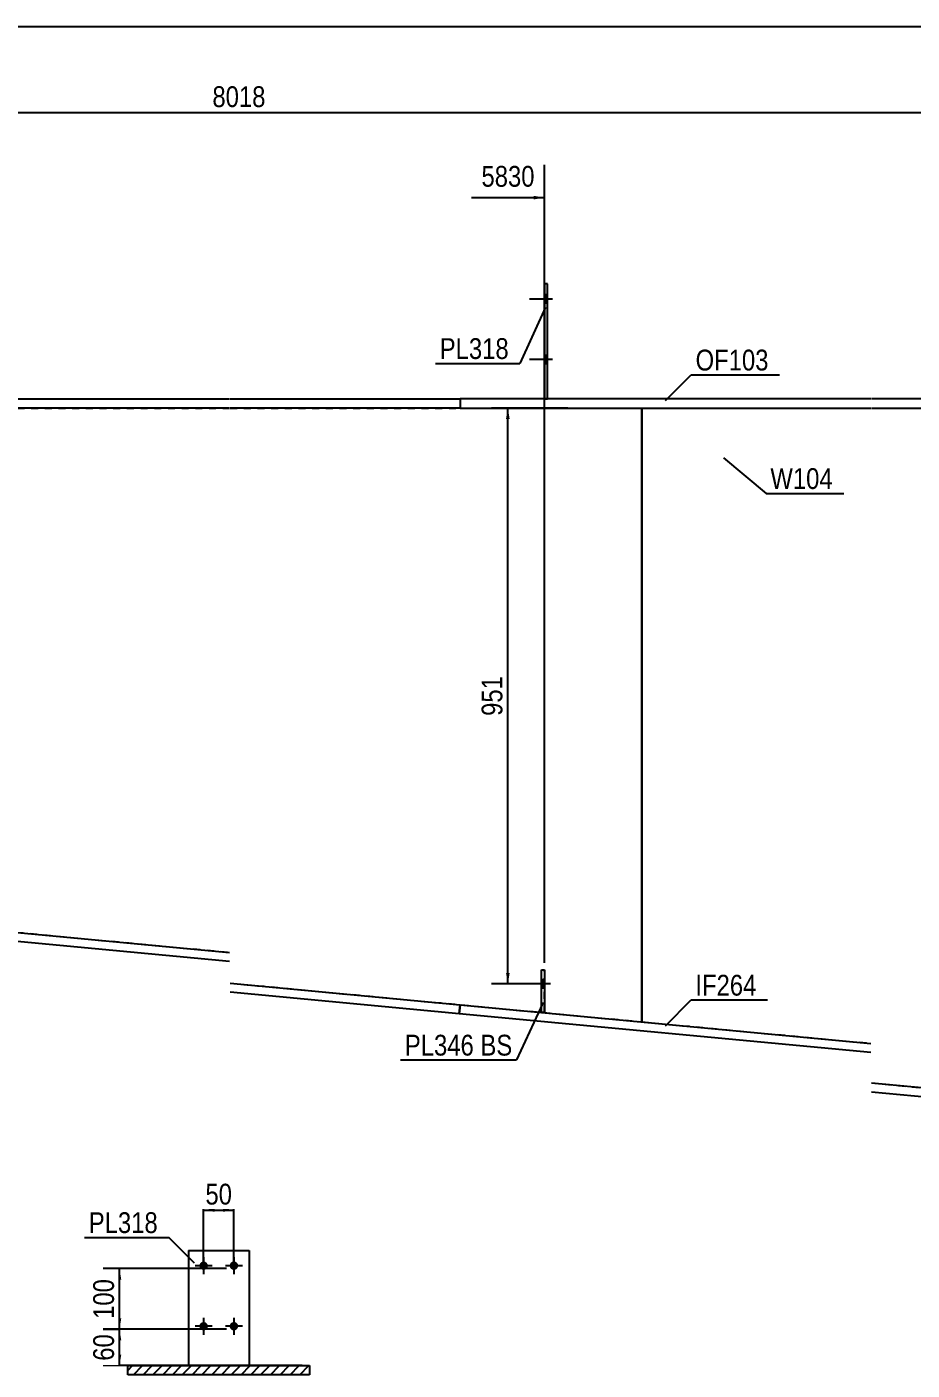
# Model space of a CAD drawing. Header units: millimetres. Extents: x -284 to 128, y -158 to 129.
# Drawn here: x -115.4 to 6.4, y -55.4 to 129.4 of the extents above; entities that cross this region are included whole.
import ezdxf

# ---------------------------------------------------------------- set-up
doc = ezdxf.new("R2010")
doc.units = ezdxf.units.MM
doc.linetypes.add('DXK_LINE_DOT1', pattern=[1.8814, 0.9407, -0.9407])
doc.linetypes.add('DXK_LINE_DOT2', pattern=[3.9198, 1.9599, -1.9599])
doc.styles.add('Arial Narrow', font='ARIALN.TTF', dxfattribs={"height": 0.2})

# ---------------------------------------------------------------- blocks, each defined once
blk = doc.blocks.new('Unknown-623260394-1210')
at = {"color": 5, "linetype": 'Continuous'}
blk.add_line((128.16, 129.41), (-281.84, 129.41), dxfattribs=at)
blk = doc.blocks.new('Part-623260394-1785 - 1449')
at = {"color": 7, "linetype": 'DXK_LINE_DOT1'}
for p, q in [((-249.58, 76.96), (-217.83, 76.96)), ((-249.58, 39.46), (-249.58, 76.96)), ((-217.73, 76.96), (-152.57, 76.96)), ((-152.47, 76.96), (-87.57, 76.96)), ((-87.47, 76.96), (-30.85, 76.96)), ((-249.33, 39.43), (-217.83, 36.47)), ((-217.73, 19.56), (-152.57, 13.43)), ((-152.47, 8.16), (-87.57, 2.06)), ((-87.47, -2.17), (-30.85, -7.5))]:
    blk.add_line(p, q, dxfattribs=at)
at = {"color": 2, "linetype": 'Continuous'}
for p, q in [((-30.85, -7.5), (-30.85, 76.96)), ((-249.33, 39.43), (-249.58, 39.46))]:
    blk.add_line(p, q, dxfattribs=at)
blk = doc.blocks.new('Bolt-623260394-1725 - 1449')
at = {"linetype": 'Continuous'}
blk.add_hatch(color=3, dxfattribs=at).paths.add_polyline_path([(-44.21, -2.86), (-44.21, -1.7), (-44.63, -1.7), (-44.63, -2.86)])
at = {"color": 3, "linetype": 'Continuous'}
for p, q in [((-44.21, -1.7), (-44.63, -1.7)), ((-43.42, -2.28), (-46.17, -2.28)), ((-44.21, -2.86), (-44.63, -2.86))]:
    blk.add_line(p, q, dxfattribs=at)
blk = doc.blocks.new('Part-623260394-1516 - 1449')
at = {"color": 2, "linetype": 'Continuous'}
blk.add_line((-30.85, 76.96), (-30.85, -7.5), dxfattribs=at)
at = {"color": 7, "linetype": 'DXK_LINE_DOT1'}
for p, q in [((-30.85, 76.96), (0.65, 76.96)), ((0.75, 76.96), (76.63, 76.96)), ((76.63, 76.96), (76.63, -23.04)), ((-30.85, -7.5), (0.65, -10.46)), ((0.75, -15.9), (76.63, -23.04))]:
    blk.add_line(p, q, dxfattribs=at)
blk = doc.blocks.new('Part-623260394-1538 - 1449')
at = {"color": 2, "linetype": 'Continuous'}
for p, q in [((-249.58, 76.96), (-249.58, 78.21)), ((-249.58, 78.21), (-217.83, 78.21)), ((-217.73, 78.21), (-152.57, 78.21)), ((-152.47, 78.21), (-87.57, 78.21)), ((-87.47, 78.21), (-55.85, 78.21)), ((-55.85, 78.21), (-55.85, 76.96)), ((-217.83, 76.96), (-249.58, 76.96)), ((-152.57, 76.96), (-217.73, 76.96)), ((-87.57, 76.96), (-152.47, 76.96)), ((-55.85, 76.96), (-87.47, 76.96))]:
    blk.add_line(p, q, dxfattribs=at)
blk = doc.blocks.new('Part-623260394-1801 - 1449')
at = {"color": 2, "linetype": 'Continuous'}
for p, q in [((-43.8, 94.04), (-44.21, 94.04)), ((-44.21, 94.04), (-44.21, 78.21)), ((-43.8, 78.21), (-43.8, 94.04))]:
    blk.add_line(p, q, dxfattribs=at)
at = {"color": 7, "linetype": 'DXK_LINE_DOT1'}
blk.add_line((-44.21, 78.21), (-43.8, 78.21), dxfattribs=at)
blk = doc.blocks.new('Part-623260394-1560 - 1449')
at = {"color": 2, "linetype": 'Continuous'}
for p, q in [((-44.63, -6.2), (-44.63, -0.36)), ((-44.63, -0.36), (-44.21, -0.36)), ((-44.21, -0.36), (-44.21, -6.2)), ((-44.21, -6.2), (-44.63, -6.2))]:
    blk.add_line(p, q, dxfattribs=at)
at = {"color": 7, "linetype": 'DXK_LINE_DOT1'}
blk.add_line((-44.63, -4.95), (-44.21, -4.95), dxfattribs=at)
blk = doc.blocks.new('Part-623260394-1582 - 1449')
at = {"color": 7, "linetype": 'DXK_LINE_DOT1'}
for p, q in [((-44.63, -6.2), (-44.63, -0.36)), ((-44.63, -0.36), (-44.21, -0.36)), ((-44.21, -6.2), (-44.21, -0.36)), ((-44.21, -6.2), (-44.63, -6.2))]:
    blk.add_line(p, q, dxfattribs=at)
blk = doc.blocks.new('Bolt-623260394-1724 - 1449')
at = {"color": 3, "linetype": 'DXK_LINE_DOT2'}
for p, q in [((-44.21, -1.7), (-44.63, -1.7)), ((-43.42, -2.28), (-46.17, -2.28)), ((-44.21, -2.86), (-44.63, -2.86))]:
    blk.add_line(p, q, dxfattribs=at)
blk = doc.blocks.new('Part-623260394-1747 - 1449')
at = {"color": 2, "linetype": 'Continuous'}
for p, q in [((-249.45, 38.19), (-249.33, 39.43)), ((-249.33, 39.43), (-217.83, 36.47)), ((-217.83, 35.22), (-249.45, 38.19)), ((-217.73, 19.56), (-152.57, 13.43)), ((-152.57, 12.17), (-217.73, 18.3)), ((-152.47, 8.16), (-87.57, 2.06)), ((-87.57, 0.8), (-152.47, 6.91)), ((-87.47, -2.17), (-55.85, -5.15)), ((-55.97, -6.39), (-87.47, -3.43)), ((-55.85, -5.15), (-55.97, -6.39))]:
    blk.add_line(p, q, dxfattribs=at)
blk = doc.blocks.new('Part-623260394-1769 - 1449')
at = {"color": 2, "linetype": 'Continuous'}
for p, q in [((-55.97, -6.39), (-55.85, -5.15)), ((-55.85, -5.15), (0.65, -10.46)), ((0.65, -11.72), (-55.97, -6.39)), ((0.75, -15.9), (76.63, -23.04)), ((76.52, -24.29), (0.75, -17.16)), ((76.63, -23.04), (76.52, -24.29))]:
    blk.add_line(p, q, dxfattribs=at)
blk = doc.blocks.new('Part-623260394-1828 - 1449')
at = {"color": 2, "linetype": 'Continuous'}
for p, q in [((-55.85, 78.21), (-55.85, 76.96)), ((0.65, 78.21), (-55.85, 78.21)), ((76.63, 78.21), (0.75, 78.21)), ((-55.85, 76.96), (0.65, 76.96)), ((0.75, 76.96), (76.63, 76.96))]:
    blk.add_line(p, q, dxfattribs=at)
at = {"color": 7, "linetype": 'DXK_LINE_DOT1'}
blk.add_line((76.63, 76.96), (76.63, 78.21), dxfattribs=at)
blk = doc.blocks.new('Bolt-623260394-1835 - 1449')
at = {"linetype": 'Continuous'}
for points in [[(-43.8, 91.37), (-43.8, 92.54), (-44.21, 92.54), (-44.21, 91.37)], [(-43.8, 91.37), (-43.8, 92.54), (-44.21, 92.54), (-44.21, 91.37)], [(-43.8, 83.04), (-43.8, 84.21), (-44.21, 84.21), (-44.21, 83.04)], [(-43.8, 83.04), (-43.8, 84.21), (-44.21, 84.21), (-44.21, 83.04)]]:
    blk.add_hatch(color=3, dxfattribs=at).paths.add_polyline_path(points)
at = {"color": 3, "linetype": 'Continuous'}
for p, q in [((-43.8, 92.54), (-44.21, 92.54)), ((-43.8, 92.54), (-44.21, 92.54)), ((-43.13, 91.96), (-46.3, 91.96)), ((-43.13, 91.96), (-46.3, 91.96)), ((-43.8, 91.37), (-44.21, 91.37)), ((-43.8, 91.37), (-44.21, 91.37)), ((-43.13, 83.62), (-46.3, 83.62)), ((-43.13, 83.62), (-46.3, 83.62)), ((-43.8, 84.21), (-44.21, 84.21)), ((-43.8, 84.21), (-44.21, 84.21)), ((-43.8, 83.04), (-44.21, 83.04)), ((-43.8, 83.04), (-44.21, 83.04))]:
    blk.add_line(p, q, dxfattribs=at)
blk = doc.blocks.new('Part-623260394-1292 - 1256')
at = {"color": 2, "linetype": 'Continuous'}
for p, q in [((-93.21, -38.96), (-84.88, -38.96)), ((-93.21, -38.96), (-93.21, -54.8)), ((-84.88, -38.96), (-84.88, -54.8))]:
    blk.add_line(p, q, dxfattribs=at)
at = {"color": 7, "linetype": 'DXK_LINE_DOT1'}
blk.add_line((-93.21, -54.8), (-84.88, -54.8), dxfattribs=at)
blk = doc.blocks.new('Bolt-623260394-1327 - 1256')
at = {"linetype": 'Continuous'}
for points in [[(-90.55, -41.05, -1), (-91.71, -41.05, -1)], [(-86.38, -41.05, -1), (-87.55, -41.05, -1)], [(-90.55, -49.38, -1), (-91.71, -49.38, -1)], [(-86.38, -49.38, -1), (-87.55, -49.38, -1)]]:
    blk.add_hatch(color=3, dxfattribs=at).paths.add_polyline_path(points)
at = {"color": 3, "linetype": 'Continuous'}
for p, q in [((-91.13, -39.88), (-91.13, -42.21)), ((-86.96, -39.88), (-86.96, -42.21)), ((-89.96, -41.05), (-92.3, -41.05)), ((-85.8, -41.05), (-88.13, -41.05)), ((-89.96, -49.38), (-92.3, -49.38)), ((-91.13, -48.21), (-91.13, -50.55)), ((-85.8, -49.38), (-88.13, -49.38)), ((-86.96, -48.21), (-86.96, -50.55))]:
    blk.add_line(p, q, dxfattribs=at)
blk = doc.blocks.new('Part-623260394-1331 - 1256')
at = {"linetype": 'Continuous'}
h = blk.add_hatch(dxfattribs=at)
h.set_pattern_fill('', scale=0.3, style=0, pattern_type=0)
h.set_pattern_definition([(45, (-76.5471, -56.0474), (-0.67352, 0.67352), [])])
h.paths.add_polyline_path([(-101.55, -56.05), (-76.55, -56.05), (-76.55, -54.8), (-101.55, -54.8)])
at = {"color": 2, "linetype": 'Continuous'}
for p, q in [((-101.55, -56.05), (-101.55, -54.8)), ((-101.55, -54.8), (-76.55, -54.8)), ((-76.55, -54.8), (-76.55, -56.05)), ((-76.55, -56.05), (-101.55, -56.05))]:
    blk.add_line(p, q, dxfattribs=at)
blk = doc.blocks.new('StraightDimension-623260394-2034 - 1449')
at = {"linetype": 'Continuous'}
for points in [[(-49.52, 75.46), (-49.27, 76.96), (-49.02, 75.46)], [(-49.02, -0.78), (-49.27, -2.28), (-49.52, -0.78)]]:
    blk.add_hatch(color=7, dxfattribs=at).paths.add_polyline_path(points)
at = {"color": 7, "linetype": 'Continuous'}
for p, q in [((-41.02, 76.96), (-51.52, 76.96)), ((-49.27, -2.28), (-49.27, 76.96)), ((-44.32, -2.28), (-51.52, -2.28))]:
    blk.add_line(p, q, dxfattribs=at)
at = {"color": 0}
blk.add_wipeout([(-49.42, 40.68), (-53.62, 40.68), (-53.62, 34), (-49.42, 34)], dxfattribs=at)
at = {"color": 3, "style": 'Arial Narrow'}
blk.add_text('951', height=2.863, rotation=90.0002, dxfattribs=at).set_placement((-50.02, 34.6))
blk = doc.blocks.new('StraightDimension-623260394-2334 - 1449')
at = {"color": 7, "linetype": 'Continuous'}
blk.add_line((-251.25, 117.62), (78.72, 117.62), dxfattribs=at)
at = {"color": 0}
blk.add_wipeout([(-82.01, 117.77), (-82.01, 121.97), (-90.52, 121.97), (-90.52, 117.77)], dxfattribs=at)
at = {"color": 3, "style": 'Arial Narrow'}
blk.add_text('8018', height=2.863, dxfattribs=at).set_placement((-89.92, 118.37))
blk = doc.blocks.new('StraightDimension-623260394-5074 - 1449')
at = {"linetype": 'Continuous'}
blk.add_hatch(color=7, dxfattribs=at).paths.add_polyline_path([(-45.71, 106.16), (-44.21, 105.91), (-45.71, 105.66)])
at = {"color": 7, "linetype": 'Continuous'}
for p, q in [((-44.21, 0.64), (-44.21, 110.41)), ((-54.28, 105.91), (-44.21, 105.91))]:
    blk.add_line(p, q, dxfattribs=at)
at = {"color": 0}
blk.add_wipeout([(-44.99, 106.81), (-44.99, 111.01), (-53.5, 111.01), (-53.5, 106.81)], dxfattribs=at)
at = {"color": 3, "style": 'Arial Narrow'}
blk.add_text('5830', height=2.863, dxfattribs=at).set_placement((-52.9, 107.41))
blk = doc.blocks.new('StraightDimension-623260394-1415 - 1256')
at = {"linetype": 'Continuous'}
for points in [[(-102.96, -51.3), (-102.71, -49.8), (-102.46, -51.3)], [(-102.46, -53.3), (-102.71, -54.8), (-102.96, -53.3)]]:
    blk.add_hatch(color=7, dxfattribs=at).paths.add_polyline_path(points)
at = {"color": 7, "linetype": 'Continuous'}
for p, q in [((-87.96, -49.8), (-104.96, -49.8)), ((-102.71, -54.8), (-102.71, -49.8)), ((-77.55, -54.8), (-104.96, -54.8))]:
    blk.add_line(p, q, dxfattribs=at)
at = {"color": 0}
blk.add_wipeout([(-102.86, -49.87), (-107.06, -49.87), (-107.06, -54.73), (-102.86, -54.73)], dxfattribs=at)
at = {"color": 3, "style": 'Arial Narrow'}
blk.add_text('60', height=2.863, rotation=90.0002, dxfattribs=at).set_placement((-103.46, -54.13))
blk = doc.blocks.new('StraightDimension-623260394-1402 - 1256')
at = {"linetype": 'Continuous'}
for points in [[(-89.63, -33.64), (-91.13, -33.39), (-89.63, -33.14)], [(-88.46, -33.14), (-86.96, -33.39), (-88.46, -33.64)]]:
    blk.add_hatch(color=7, dxfattribs=at).paths.add_polyline_path(points)
at = {"color": 7, "linetype": 'Continuous'}
for p, q in [((-91.13, -40.46), (-91.13, -31.14)), ((-86.96, -40.46), (-86.96, -31.14)), ((-91.13, -33.39), (-86.96, -33.39))]:
    blk.add_line(p, q, dxfattribs=at)
at = {"color": 0}
blk.add_wipeout([(-86.62, -33.24), (-86.62, -29.04), (-91.48, -29.04), (-91.48, -33.24)], dxfattribs=at)
at = {"color": 3, "style": 'Arial Narrow'}
blk.add_text('50', height=2.863, dxfattribs=at).set_placement((-90.88, -32.64))
blk = doc.blocks.new('StraightDimension-623260394-1425 - 1256')
at = {"linetype": 'Continuous'}
for points in [[(-102.96, -42.96), (-102.71, -41.46), (-102.46, -42.96)], [(-102.46, -48.3), (-102.71, -49.8), (-102.96, -48.3)]]:
    blk.add_hatch(color=7, dxfattribs=at).paths.add_polyline_path(points)
at = {"color": 7, "linetype": 'Continuous'}
for p, q in [((-87.96, -41.46), (-104.96, -41.46)), ((-102.71, -49.8), (-102.71, -41.46)), ((-87.96, -49.8), (-104.96, -49.8))]:
    blk.add_line(p, q, dxfattribs=at)
at = {"color": 0}
blk.add_wipeout([(-102.86, -42.29), (-107.06, -42.29), (-107.06, -48.97), (-102.86, -48.97)], dxfattribs=at)
at = {"color": 3, "style": 'Arial Narrow'}
blk.add_text('100', height=2.863, rotation=90.0002, dxfattribs=at).set_placement((-103.46, -48.37))
blk = doc.blocks.new('Mark-623260394-1512 - 1449')
at = {"color": 0}
blk.add_wipeout([(-4.56, 65.82), (-4.56, 68.82), (-13.15, 68.82), (-13.15, 65.82)], dxfattribs=at)
blk.add_wipeout([(-4.56, 65.82), (-4.56, 68.82), (-13.15, 68.82), (-13.15, 65.82)], dxfattribs=at)
at = {"color": 7, "linetype": 'Continuous'}
for p, q in [((-19.58, 70.12), (-13.75, 65.22)), ((-13.75, 65.22), (-3.06, 65.22))]:
    blk.add_line(p, q, dxfattribs=at)
at = {"color": 3, "style": 'Arial Narrow'}
blk.add_text('W104', height=2.863, dxfattribs=at).set_placement((-13.15, 65.82))
blk = doc.blocks.new('Mark-623260394-1765 - 1449')
at = {"color": 0}
blk.add_wipeout([(-15.06, -3.89), (-15.06, -0.89), (-23.47, -0.89), (-23.47, -3.89)], dxfattribs=at)
blk.add_wipeout([(-15.06, -3.89), (-15.06, -0.89), (-23.47, -0.89), (-23.47, -3.89)], dxfattribs=at)
at = {"color": 7, "linetype": 'Continuous'}
for p, q in [((-27.6, -8.03), (-24.07, -4.49)), ((-24.07, -4.49), (-13.56, -4.49))]:
    blk.add_line(p, q, dxfattribs=at)
at = {"color": 3, "style": 'Arial Narrow'}
blk.add_text('IF264', height=2.863, dxfattribs=at).set_placement((-23.47, -3.89))
blk = doc.blocks.new('Mark-623260394-1797 - 1449')
at = {"color": 7, "linetype": 'Continuous'}
blk.add_line((-44.11, 90.85), (-47.64, 83.11), dxfattribs=at)
at = {"color": 0}
blk.add_wipeout([(-49.14, 83.71), (-49.14, 86.71), (-58.64, 86.71), (-58.64, 83.71)], dxfattribs=at)
blk.add_wipeout([(-49.14, 83.71), (-49.14, 86.71), (-58.64, 86.71), (-58.64, 83.71)], dxfattribs=at)
at = {"color": 7, "linetype": 'Continuous'}
blk.add_line((-59.24, 83.11), (-47.64, 83.11), dxfattribs=at)
at = {"color": 3, "style": 'Arial Narrow'}
blk.add_text('PL318', height=2.863, dxfattribs=at).set_placement((-58.64, 83.71))
blk = doc.blocks.new('Mark-623260394-1824 - 1449')
at = {"color": 0}
blk.add_wipeout([(-13.4, 82.13), (-13.4, 85.13), (-23.44, 85.13), (-23.44, 82.13)], dxfattribs=at)
blk.add_wipeout([(-13.4, 82.13), (-13.4, 85.13), (-23.44, 85.13), (-23.44, 82.13)], dxfattribs=at)
at = {"color": 7, "linetype": 'Continuous'}
for p, q in [((-27.58, 77.99), (-24.04, 81.53)), ((-24.04, 81.53), (-11.9, 81.53))]:
    blk.add_line(p, q, dxfattribs=at)
at = {"color": 3, "style": 'Arial Narrow'}
blk.add_text('OF103', height=2.863, dxfattribs=at).set_placement((-23.44, 82.13))
blk = doc.blocks.new('MarkSet-623260394-2469 - 1449')
at = {"color": 0}
blk.add_wipeout([(-53.94, -12.14), (-53.94, -9.14), (-63.44, -9.14), (-63.44, -12.14)], dxfattribs=at)
blk.add_wipeout([(-53.94, -12.14), (-53.94, -9.14), (-63.44, -9.14), (-63.44, -12.14)], dxfattribs=at)
at = {"color": 3, "style": 'Arial Narrow'}
blk.add_text('PL346', height=2.863, dxfattribs=at).set_placement((-63.44, -12.14))
at = {"color": 0}
blk.add_wipeout([(-48.66, -12.14), (-48.66, -9.14), (-53.04, -9.14), (-53.04, -12.14)], dxfattribs=at)
blk.add_wipeout([(-48.66, -12.14), (-48.66, -9.14), (-53.04, -9.14), (-53.04, -12.14)], dxfattribs=at)
at = {"color": 7, "linetype": 'Continuous'}
for p in [(-44.52, -5.01), (-64.04, -12.74)]:
    blk.add_line(p, (-48.06, -12.74), dxfattribs=at)
at = {"color": 3, "style": 'Arial Narrow'}
blk.add_text('BS', height=2.863, dxfattribs=at).set_placement((-53.04, -12.14))
blk = doc.blocks.new('Mark-623260394-1287 - 1256')
at = {"color": 7, "linetype": 'Continuous'}
blk.add_line((-92.39, -40.7), (-95.92, -37.16), dxfattribs=at)
at = {"color": 0}
blk.add_wipeout([(-97.42, -36.56), (-97.42, -33.56), (-106.93, -33.56), (-106.93, -36.56)], dxfattribs=at)
blk.add_wipeout([(-97.42, -36.56), (-97.42, -33.56), (-106.93, -33.56), (-106.93, -36.56)], dxfattribs=at)
at = {"color": 7, "linetype": 'Continuous'}
blk.add_line((-107.53, -37.16), (-95.92, -37.16), dxfattribs=at)
at = {"color": 3, "style": 'Arial Narrow'}
blk.add_text('PL318', height=2.863, dxfattribs=at).set_placement((-106.93, -36.56))

msp = doc.modelspace()

# ---------------------------------------------------------------- block references
for name in ['Unknown-623260394-1210', 'Bolt-623260394-1835 - 1449', 'Part-623260394-1801 - 1449', 'Part-623260394-1538 - 1449', 'Part-623260394-1828 - 1449', 'Part-623260394-1785 - 1449', 'Part-623260394-1516 - 1449', 'Part-623260394-1747 - 1449', 'Bolt-623260394-1725 - 1449', 'Bolt-623260394-1724 - 1449', 'Part-623260394-1560 - 1449', 'Part-623260394-1582 - 1449', 'Part-623260394-1769 - 1449', 'Part-623260394-1292 - 1256', 'Bolt-623260394-1327 - 1256', 'Part-623260394-1331 - 1256']:
    msp.add_blockref(name, (0, 0))

# ---------------------------------------------------------------- next in the draw order: block references
for name in ['StraightDimension-623260394-2334 - 1449', 'StraightDimension-623260394-2034 - 1449', 'Mark-623260394-1512 - 1449', 'Mark-623260394-1765 - 1449', 'MarkSet-623260394-2469 - 1449', 'StraightDimension-623260394-1402 - 1256', 'StraightDimension-623260394-1415 - 1256']:
    msp.add_blockref(name, (0, 0))

# ---------------------------------------------------------------- next in the draw order: block references
for name in ['StraightDimension-623260394-5074 - 1449', 'Mark-623260394-1824 - 1449', 'StraightDimension-623260394-1425 - 1256']:
    msp.add_blockref(name, (0, 0))

# ---------------------------------------------------------------- next in the draw order: block references
for name in ['Mark-623260394-1797 - 1449', 'Mark-623260394-1287 - 1256']:
    msp.add_blockref(name, (0, 0))

doc.saveas('drawing.dxf')
